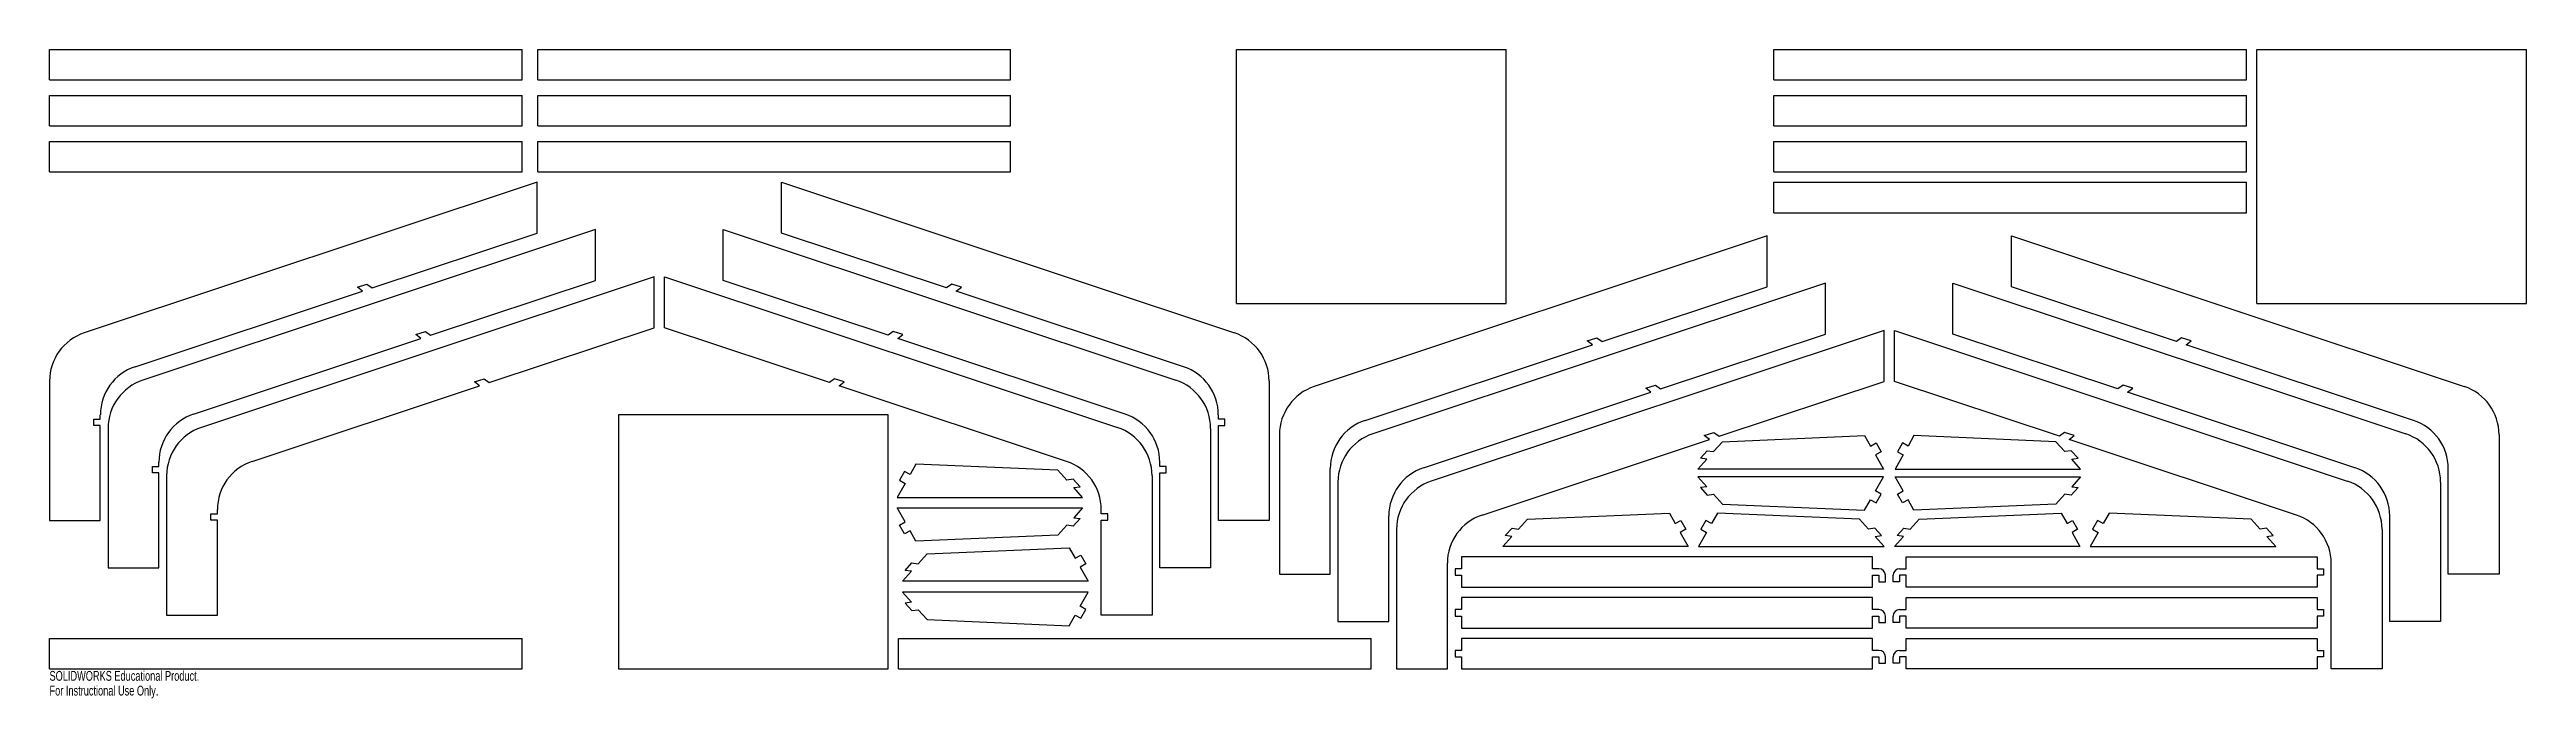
# Model space of a CAD drawing. Header units: inches. Extents: x 2.6 to 50.6, y 0.9 to 13.5.
import ezdxf

# ---------------------------------------------------------------- set-up
doc = ezdxf.new("R2010")
doc.units = ezdxf.units.IN
doc.header["$MEASUREMENT"] = 0
doc.styles.add('SLDTEXTSTYLE0', font='TXT', dxfattribs={"width": 0.7})

msp = doc.modelspace()

# ---------------------------------------------------------------- linework, layer by layer
at = {"color": 7, "linetype": 'Continuous', "lineweight": 25}
for p, q in [((2.585, 12.931), (2.585, 13.521)), ((2.585, 13.521), (11.745, 13.521)), ((11.745, 12.931), (11.745, 13.521)), ((12.045, 12.931), (12.045, 13.521)), ((12.045, 13.521), (21.205, 13.521)), ((21.205, 12.931), (21.205, 13.521)), ((25.585, 8.6), (25.585, 13.521)), ((25.585, 13.521), (30.81, 13.521)), ((30.81, 8.6), (30.81, 13.521)), ((36.001, 12.931), (36.001, 13.521)), ((36.001, 13.521), (45.161, 13.521)), ((45.161, 12.931), (45.161, 13.521)), ((45.361, 8.6), (45.361, 13.521)), ((45.361, 13.521), (50.585, 13.521)), ((50.585, 8.6), (50.585, 13.521)), ((2.585, 12.931), (11.745, 12.931)), ((2.585, 12.04), (2.585, 12.631)), ((2.585, 12.631), (11.745, 12.631)), ((11.745, 12.04), (11.745, 12.631)), ((12.045, 12.931), (21.205, 12.931)), ((12.045, 12.04), (12.045, 12.631)), ((12.045, 12.631), (21.205, 12.631)), ((21.205, 12.04), (21.205, 12.631)), ((36.001, 12.931), (45.161, 12.931)), ((36.001, 12.04), (36.001, 12.631)), ((36.001, 12.631), (45.161, 12.631)), ((45.161, 12.04), (45.161, 12.631)), ((2.585, 12.04), (11.745, 12.04)), ((12.045, 12.04), (21.205, 12.04)), ((36.001, 12.04), (45.161, 12.04)), ((2.585, 11.149), (2.585, 11.74)), ((2.585, 11.74), (11.745, 11.74)), ((11.745, 11.149), (11.745, 11.74)), ((12.045, 11.74), (21.205, 11.74)), ((12.045, 11.149), (12.045, 11.74)), ((21.205, 11.149), (21.205, 11.74)), ((36.001, 11.149), (36.001, 11.74)), ((36.001, 11.74), (45.161, 11.74)), ((45.161, 11.149), (45.161, 11.74)), ((2.585, 11.149), (11.745, 11.149)), ((12.045, 11.149), (21.205, 11.149)), ((36.001, 11.149), (45.161, 11.149)), ((12.034, 10.949), (3.259, 8.032)), ((12.034, 9.965), (12.034, 10.949)), ((16.771, 9.965), (16.771, 10.949)), ((16.771, 10.949), (25.546, 8.032)), ((36.001, 10.359), (36.001, 10.949)), ((36.001, 10.949), (45.161, 10.949)), ((45.161, 10.359), (45.161, 10.949)), ((36.001, 10.359), (45.161, 10.359)), ((13.168, 10.033), (4.393, 7.115)), ((8.836, 8.902), (12.034, 9.965)), ((13.168, 9.048), (13.168, 10.033)), ((15.637, 9.048), (15.637, 10.033)), ((15.637, 10.033), (24.412, 7.115)), ((19.969, 8.902), (16.771, 9.965)), ((35.869, 9.909), (27.094, 6.992)), ((35.869, 8.925), (35.869, 9.909)), ((40.606, 8.925), (40.606, 9.909)), ((40.606, 9.909), (49.381, 6.992)), ((4.243, 7.375), (8.649, 8.84)), ((14.302, 9.116), (5.527, 6.198)), ((8.55, 8.916), (8.737, 8.978)), ((8.649, 8.84), (8.55, 8.916)), ((8.737, 8.978), (8.836, 8.902)), ((9.97, 7.985), (13.168, 9.048)), ((14.302, 8.132), (14.302, 9.116)), ((14.502, 8.132), (14.502, 9.116)), ((14.502, 9.116), (23.278, 6.198)), ((18.835, 7.985), (15.637, 9.048)), ((20.068, 8.978), (19.969, 8.902)), ((20.255, 8.916), (20.068, 8.978)), ((20.156, 8.84), (20.255, 8.916)), ((24.562, 7.375), (20.156, 8.84)), ((37.003, 8.992), (28.228, 6.075)), ((32.671, 7.862), (35.869, 8.925)), ((37.003, 8.008), (37.003, 8.992)), ((39.471, 8.008), (39.471, 8.992)), ((39.471, 8.992), (48.246, 6.075)), ((43.804, 7.862), (40.606, 8.925)), ((25.585, 8.6), (30.81, 8.6)), ((45.361, 8.6), (50.585, 8.6)), ((5.377, 6.458), (9.783, 7.923)), ((9.684, 7.999), (9.871, 8.061)), ((9.783, 7.923), (9.684, 7.999)), ((9.871, 8.061), (9.97, 7.985)), ((11.104, 7.068), (14.302, 8.132)), ((17.7, 7.068), (14.502, 8.132)), ((18.934, 8.061), (18.835, 7.985)), ((19.121, 7.999), (18.934, 8.061)), ((19.021, 7.923), (19.121, 7.999)), ((23.428, 6.458), (19.021, 7.923)), ((28.078, 6.335), (32.484, 7.8)), ((38.137, 8.075), (29.362, 5.158)), ((32.385, 7.875), (32.571, 7.938)), ((32.484, 7.8), (32.385, 7.875)), ((32.571, 7.938), (32.671, 7.862)), ((33.805, 6.945), (37.003, 8.008)), ((38.137, 7.091), (38.137, 8.075)), ((38.337, 7.091), (38.337, 8.075)), ((38.337, 8.075), (47.112, 5.158)), ((42.669, 6.945), (39.471, 8.008)), ((43.903, 7.938), (43.804, 7.862)), ((44.09, 7.875), (43.903, 7.938)), ((43.99, 7.8), (44.09, 7.875)), ((48.396, 6.335), (43.99, 7.8)), ((2.585, 7.098), (2.585, 4.395)), ((6.512, 5.541), (10.918, 7.006)), ((10.818, 7.082), (11.005, 7.144)), ((10.918, 7.006), (10.818, 7.082)), ((11.005, 7.144), (11.104, 7.068)), ((17.8, 7.144), (17.7, 7.068)), ((17.987, 7.082), (17.8, 7.144)), ((17.887, 7.006), (17.987, 7.082)), ((22.293, 5.541), (17.887, 7.006)), ((26.22, 7.098), (26.22, 4.395)), ((29.212, 5.418), (33.618, 6.883)), ((33.519, 6.959), (33.706, 7.021)), ((33.618, 6.883), (33.519, 6.959)), ((33.706, 7.021), (33.805, 6.945)), ((34.939, 6.028), (38.137, 7.091)), ((41.535, 6.028), (38.337, 7.091)), ((42.769, 7.021), (42.669, 6.945)), ((42.955, 6.959), (42.769, 7.021)), ((42.856, 6.883), (42.955, 6.959)), ((47.262, 5.418), (42.856, 6.883)), ((3.444, 6.359), (3.569, 6.359)), ((3.444, 6.234), (3.444, 6.359)), ((3.569, 6.359), (3.569, 6.441)), ((18.835, 6.442), (13.61, 6.442)), ((13.61, 6.442), (13.61, 1.521)), ((18.835, 1.521), (18.835, 6.442)), ((25.236, 6.359), (25.236, 6.441)), ((25.361, 6.359), (25.236, 6.359)), ((25.361, 6.234), (25.361, 6.359)), ((3.569, 6.234), (3.444, 6.234)), ((3.569, 4.395), (3.569, 6.234)), ((3.719, 6.181), (3.719, 3.478)), ((25.086, 6.181), (25.086, 3.478)), ((25.236, 4.395), (25.236, 6.234)), ((25.236, 6.234), (25.361, 6.234)), ((26.42, 6.058), (26.42, 3.355)), ((30.346, 4.501), (34.752, 5.966)), ((34.653, 6.042), (34.84, 6.104)), ((34.752, 5.966), (34.653, 6.042)), ((34.834, 5.73), (35.008, 5.922)), ((34.84, 6.104), (34.939, 6.028)), ((35.008, 5.922), (37.758, 6.04)), ((37.758, 6.04), (37.873, 5.836)), ((37.873, 5.836), (37.982, 5.898)), ((37.982, 5.898), (38.079, 5.727)), ((38.492, 5.898), (38.395, 5.727)), ((38.601, 5.836), (38.492, 5.898)), ((38.716, 6.04), (38.601, 5.836)), ((41.467, 5.922), (38.716, 6.04)), ((41.64, 5.73), (41.467, 5.922)), ((41.634, 6.104), (41.535, 6.028)), ((41.821, 6.042), (41.634, 6.104)), ((41.722, 5.966), (41.821, 6.042)), ((46.128, 4.501), (41.722, 5.966)), ((50.054, 6.058), (50.054, 3.355)), ((4.579, 5.442), (4.704, 5.442)), ((4.579, 5.317), (4.579, 5.442)), ((4.704, 5.317), (4.579, 5.317)), ((4.704, 5.442), (4.704, 5.524)), ((4.704, 3.478), (4.704, 5.317)), ((19.152, 5.347), (19.055, 5.175)), ((19.261, 5.285), (19.152, 5.347)), ((19.376, 5.489), (19.261, 5.285)), ((22.127, 5.371), (19.376, 5.489)), ((22.3, 5.179), (22.127, 5.371)), ((24.101, 5.442), (24.101, 5.524)), ((24.226, 5.442), (24.101, 5.442)), ((24.101, 3.478), (24.101, 5.317)), ((24.101, 5.317), (24.226, 5.317)), ((24.226, 5.317), (24.226, 5.442)), ((27.404, 3.355), (27.404, 5.401)), ((34.529, 5.393), (34.702, 5.584)), ((38.124, 5.393), (34.529, 5.393)), ((34.578, 5.602), (34.71, 5.748)), ((34.702, 5.584), (34.578, 5.602)), ((34.71, 5.748), (34.834, 5.73)), ((38.079, 5.727), (37.97, 5.665)), ((37.97, 5.665), (38.124, 5.393)), ((38.504, 5.665), (38.35, 5.393)), ((38.35, 5.393), (41.945, 5.393)), ((38.395, 5.727), (38.504, 5.665)), ((41.764, 5.748), (41.64, 5.73)), ((41.896, 5.602), (41.764, 5.748)), ((41.772, 5.584), (41.896, 5.602)), ((41.945, 5.393), (41.772, 5.584)), ((49.07, 3.355), (49.07, 5.401)), ((4.854, 5.264), (4.854, 2.561)), ((19.164, 5.114), (19.01, 4.842)), ((19.01, 4.842), (22.606, 4.842)), ((19.055, 5.175), (19.164, 5.114)), ((22.424, 5.196), (22.3, 5.179)), ((22.556, 5.051), (22.424, 5.196)), ((22.432, 5.033), (22.556, 5.051)), ((22.606, 4.842), (22.432, 5.033)), ((23.951, 5.264), (23.951, 2.561)), ((27.554, 5.141), (27.554, 2.438)), ((34.529, 5.243), (34.702, 5.051)), ((38.124, 5.243), (34.529, 5.243)), ((34.702, 5.051), (34.578, 5.034)), ((34.578, 5.034), (34.71, 4.888)), ((34.71, 4.888), (34.834, 4.905)), ((34.834, 4.905), (35.008, 4.713)), ((37.97, 4.97), (38.124, 5.243)), ((38.079, 4.909), (37.97, 4.97)), ((37.982, 4.738), (38.079, 4.909)), ((38.35, 5.243), (41.945, 5.243)), ((38.504, 4.97), (38.35, 5.243)), ((38.395, 4.909), (38.504, 4.97)), ((38.492, 4.738), (38.395, 4.909)), ((41.64, 4.905), (41.467, 4.713)), ((41.764, 4.888), (41.64, 4.905)), ((41.896, 5.034), (41.764, 4.888)), ((41.945, 5.243), (41.772, 5.051)), ((41.772, 5.051), (41.896, 5.034)), ((48.92, 5.141), (48.92, 2.438)), ((2.585, 4.395), (3.569, 4.395)), ((5.713, 4.4), (5.713, 4.525)), ((5.713, 4.525), (5.838, 4.525)), ((5.838, 4.4), (5.713, 4.4)), ((5.838, 4.525), (5.838, 4.607)), ((5.838, 2.561), (5.838, 4.4)), ((19.01, 4.642), (22.606, 4.642)), ((19.164, 4.369), (19.01, 4.642)), ((19.055, 4.308), (19.164, 4.369)), ((22.556, 4.433), (22.424, 4.287)), ((22.606, 4.642), (22.432, 4.45)), ((22.432, 4.45), (22.556, 4.433)), ((22.967, 4.525), (22.967, 4.607)), ((23.092, 4.525), (22.967, 4.525)), ((22.967, 2.561), (22.967, 4.4)), ((22.967, 4.4), (23.092, 4.4)), ((23.092, 4.4), (23.092, 4.525)), ((26.22, 4.395), (25.236, 4.395)), ((28.538, 2.438), (28.538, 4.484)), ((31.052, 4.23), (31.225, 4.422)), ((31.225, 4.422), (33.976, 4.54)), ((33.976, 4.54), (34.091, 4.336)), ((34.091, 4.336), (34.2, 4.398)), ((34.2, 4.398), (34.297, 4.227)), ((34.684, 4.398), (34.587, 4.227)), ((34.793, 4.336), (34.684, 4.398)), ((34.908, 4.54), (34.793, 4.336)), ((37.658, 4.422), (34.908, 4.54)), ((35.008, 4.713), (37.758, 4.595)), ((37.832, 4.23), (37.658, 4.422)), ((37.758, 4.595), (37.873, 4.799)), ((37.873, 4.799), (37.982, 4.738)), ((38.601, 4.799), (38.492, 4.738)), ((38.716, 4.595), (38.601, 4.799)), ((38.643, 4.23), (38.816, 4.422)), ((41.467, 4.713), (38.716, 4.595)), ((38.816, 4.422), (41.567, 4.54)), ((41.567, 4.54), (41.682, 4.336)), ((41.682, 4.336), (41.791, 4.398)), ((41.791, 4.398), (41.887, 4.227)), ((42.274, 4.398), (42.177, 4.227)), ((42.383, 4.336), (42.274, 4.398)), ((42.498, 4.54), (42.383, 4.336)), ((45.249, 4.422), (42.498, 4.54)), ((45.422, 4.23), (45.249, 4.422)), ((47.936, 2.438), (47.936, 4.484)), ((19.152, 4.136), (19.055, 4.308)), ((19.261, 4.198), (19.152, 4.136)), ((19.376, 3.994), (19.261, 4.198)), ((22.127, 4.112), (19.376, 3.994)), ((19.594, 3.748), (22.344, 3.866)), ((22.3, 4.304), (22.127, 4.112)), ((22.424, 4.287), (22.3, 4.304)), ((22.344, 3.866), (22.459, 3.663)), ((28.688, 4.224), (28.688, 1.521)), ((30.747, 3.893), (30.92, 4.084)), ((34.342, 3.893), (30.747, 3.893)), ((30.796, 4.102), (30.928, 4.248)), ((30.92, 4.084), (30.796, 4.102)), ((30.928, 4.248), (31.052, 4.23)), ((34.297, 4.227), (34.188, 4.165)), ((34.188, 4.165), (34.342, 3.893)), ((34.696, 4.165), (34.542, 3.893)), ((34.542, 3.893), (38.137, 3.893)), ((34.587, 4.227), (34.696, 4.165)), ((37.955, 4.248), (37.832, 4.23)), ((38.087, 4.102), (37.955, 4.248)), ((37.964, 4.084), (38.087, 4.102)), ((38.137, 3.893), (37.964, 4.084)), ((38.337, 3.893), (38.511, 4.084)), ((41.932, 3.893), (38.337, 3.893)), ((38.387, 4.102), (38.519, 4.248)), ((38.511, 4.084), (38.387, 4.102)), ((38.519, 4.248), (38.643, 4.23)), ((41.887, 4.227), (41.779, 4.165)), ((41.779, 4.165), (41.932, 3.893)), ((42.286, 4.165), (42.132, 3.893)), ((42.132, 3.893), (45.728, 3.893)), ((42.177, 4.227), (42.286, 4.165)), ((45.546, 4.248), (45.422, 4.23)), ((45.678, 4.102), (45.546, 4.248)), ((45.554, 4.084), (45.678, 4.102)), ((45.728, 3.893), (45.554, 4.084)), ((47.786, 4.224), (47.786, 1.521)), ((3.719, 3.478), (4.704, 3.478)), ((19.115, 3.219), (19.288, 3.411)), ((19.164, 3.428), (19.296, 3.574)), ((19.288, 3.411), (19.164, 3.428)), ((19.296, 3.574), (19.42, 3.557)), ((19.42, 3.557), (19.594, 3.748)), ((22.459, 3.663), (22.568, 3.724)), ((22.665, 3.553), (22.556, 3.491)), ((22.556, 3.491), (22.71, 3.219)), ((22.568, 3.724), (22.665, 3.553)), ((25.086, 3.478), (24.101, 3.478)), ((29.673, 1.521), (29.673, 3.567)), ((29.823, 3.46), (29.823, 3.335)), ((29.948, 3.46), (29.823, 3.46)), ((29.948, 3.693), (29.948, 3.46)), ((37.912, 3.693), (29.948, 3.693)), ((37.912, 3.46), (37.912, 3.693)), ((38.037, 3.46), (37.912, 3.46)), ((38.437, 3.46), (38.562, 3.46)), ((38.562, 3.46), (38.562, 3.693)), ((38.562, 3.693), (46.527, 3.693)), ((46.527, 3.693), (46.527, 3.46)), ((46.527, 3.46), (46.652, 3.46)), ((46.652, 3.46), (46.652, 3.335)), ((46.802, 1.521), (46.802, 3.567)), ((22.71, 3.219), (19.115, 3.219)), ((19.115, 3.006), (19.288, 2.814)), ((22.71, 3.006), (19.115, 3.006)), ((22.556, 2.733), (22.71, 3.006)), ((26.42, 3.355), (27.404, 3.355)), ((29.823, 3.335), (29.948, 3.335)), ((29.948, 3.335), (29.948, 3.102)), ((29.948, 3.102), (37.912, 3.102)), ((29.948, 2.902), (29.948, 2.669)), ((37.912, 2.902), (29.948, 2.902)), ((37.912, 3.335), (38.037, 3.335)), ((37.912, 3.102), (37.912, 3.335)), ((37.912, 2.669), (37.912, 2.902)), ((38.037, 3.335), (38.037, 3.21)), ((38.037, 3.21), (38.162, 3.21)), ((38.162, 3.21), (38.162, 3.335)), ((38.312, 3.21), (38.312, 3.335)), ((38.437, 3.21), (38.312, 3.21)), ((38.562, 3.335), (38.437, 3.335)), ((38.437, 3.335), (38.437, 3.21)), ((38.562, 3.102), (38.562, 3.335)), ((46.527, 3.102), (38.562, 3.102)), ((38.562, 2.669), (38.562, 2.902)), ((38.562, 2.902), (46.527, 2.902)), ((46.652, 3.335), (46.527, 3.335)), ((46.527, 3.335), (46.527, 3.102)), ((46.527, 2.902), (46.527, 2.669)), ((50.054, 3.355), (49.07, 3.355)), ((4.854, 2.561), (5.838, 2.561)), ((19.288, 2.814), (19.164, 2.797)), ((19.164, 2.797), (19.296, 2.651)), ((19.296, 2.651), (19.42, 2.668)), ((19.42, 2.668), (19.594, 2.476)), ((19.594, 2.476), (22.344, 2.358)), ((22.344, 2.358), (22.459, 2.562)), ((22.459, 2.562), (22.568, 2.501)), ((22.665, 2.672), (22.556, 2.733)), ((22.568, 2.501), (22.665, 2.672)), ((23.951, 2.561), (22.967, 2.561)), ((27.554, 2.438), (28.538, 2.438)), ((29.823, 2.669), (29.823, 2.544)), ((29.948, 2.669), (29.823, 2.669)), ((29.823, 2.544), (29.948, 2.544)), ((29.948, 2.544), (29.948, 2.312)), ((38.037, 2.669), (37.912, 2.669)), ((37.912, 2.544), (38.037, 2.544)), ((37.912, 2.312), (37.912, 2.544)), ((38.037, 2.544), (38.037, 2.419)), ((38.037, 2.419), (38.162, 2.419)), ((38.162, 2.419), (38.162, 2.544)), ((38.312, 2.419), (38.312, 2.544)), ((38.437, 2.419), (38.312, 2.419)), ((38.437, 2.669), (38.562, 2.669)), ((38.562, 2.544), (38.437, 2.544)), ((38.437, 2.544), (38.437, 2.419)), ((38.562, 2.312), (38.562, 2.544)), ((46.527, 2.669), (46.652, 2.669)), ((46.652, 2.544), (46.527, 2.544)), ((46.527, 2.544), (46.527, 2.312)), ((46.652, 2.669), (46.652, 2.544)), ((48.92, 2.438), (47.936, 2.438)), ((2.585, 1.521), (2.585, 2.112)), ((2.585, 2.112), (11.745, 2.112)), ((11.745, 1.521), (11.745, 2.112)), ((19.035, 1.521), (19.035, 2.112)), ((19.035, 2.112), (28.195, 2.112)), ((28.195, 1.521), (28.195, 2.112)), ((29.948, 2.312), (37.912, 2.312)), ((29.948, 2.112), (29.948, 1.879)), ((37.912, 2.112), (29.948, 2.112)), ((37.912, 1.879), (37.912, 2.112)), ((46.527, 2.312), (38.562, 2.312)), ((38.562, 1.879), (38.562, 2.112)), ((38.562, 2.112), (46.527, 2.112)), ((46.527, 2.112), (46.527, 1.879)), ((2.585, 1.521), (11.745, 1.521)), ((13.61, 1.521), (18.835, 1.521)), ((19.035, 1.521), (28.195, 1.521)), ((28.688, 1.521), (29.673, 1.521)), ((29.823, 1.879), (29.823, 1.754)), ((29.948, 1.879), (29.823, 1.879)), ((29.823, 1.754), (29.948, 1.754)), ((29.948, 1.754), (29.948, 1.521)), ((29.948, 1.521), (37.912, 1.521)), ((38.037, 1.879), (37.912, 1.879)), ((37.912, 1.754), (38.037, 1.754)), ((37.912, 1.521), (37.912, 1.754)), ((38.037, 1.754), (38.037, 1.629)), ((38.037, 1.629), (38.162, 1.629)), ((38.162, 1.629), (38.162, 1.754)), ((38.312, 1.629), (38.312, 1.754)), ((38.437, 1.629), (38.312, 1.629)), ((38.437, 1.879), (38.562, 1.879)), ((38.562, 1.754), (38.437, 1.754)), ((38.437, 1.754), (38.437, 1.629)), ((38.562, 1.521), (38.562, 1.754)), ((46.527, 1.521), (38.562, 1.521)), ((46.527, 1.879), (46.652, 1.879)), ((46.652, 1.754), (46.527, 1.754)), ((46.527, 1.754), (46.527, 1.521)), ((46.652, 1.879), (46.652, 1.754)), ((47.786, 1.521), (46.802, 1.521))]:
    msp.add_line(p, q, dxfattribs=at)
for centre, radius, start, end in [((3.569, 7.098), 0.984, 108.3907, 180), ((25.236, 7.098), 0.984, 0, 71.6093), ((4.554, 6.441), 0.984, 108.3907, 180), ((24.251, 6.441), 0.984, 0, 71.6093), ((4.704, 6.181), 0.984, 108.3907, 180), ((24.101, 6.181), 0.984, 0, 71.6093), ((27.404, 6.058), 0.984, 108.3907, 180), ((49.07, 6.058), 0.984, 0, 71.6093), ((5.688, 5.524), 0.984, 108.3907, 180), ((23.117, 5.524), 0.984, 0, 71.6093), ((28.388, 5.401), 0.984, 108.3907, 180), ((48.086, 5.401), 0.984, 360, 71.6093), ((5.838, 5.264), 0.984, 108.3907, 180), ((22.967, 5.264), 0.984, 0, 71.6093), ((28.538, 5.141), 0.984, 108.3907, 180), ((47.936, 5.141), 0.984, 0, 71.6093), ((6.822, 4.607), 0.984, 108.3907, 180), ((21.983, 4.607), 0.984, 0, 71.6093), ((29.523, 4.484), 0.984, 108.3907, 180), ((46.952, 4.484), 0.984, 0, 71.6093), ((29.673, 4.224), 0.984, 108.3907, 180), ((46.802, 4.224), 0.984, 0, 71.6093), ((30.657, 3.567), 0.984, 108.3907, 180), ((45.817, 3.567), 0.984, 0, 71.6093), ((38.037, 3.335), 0.125, 0, 90), ((38.437, 3.335), 0.125, 90, 180), ((38.037, 2.544), 0.125, 0, 90), ((38.437, 2.544), 0.125, 90, 180), ((38.037, 1.754), 0.125, 0, 90), ((38.437, 1.754), 0.125, 90, 180)]:
    msp.add_arc(centre, radius, start, end, dxfattribs=at)

# ---------------------------------------------------------------- texts
at = {"color": 7, "linetype": 'Continuous', "char_height": 0.1903, "attachment_point": 1, "style": 'SLDTEXTSTYLE0'}
for s, insert in [('SOLIDWORKS Educational Product.', (2.585, 1.481)), ('For Instructional Use Only.', (2.585, 1.195))]:
    msp.add_mtext(s, dxfattribs=dict(at, insert=insert))

doc.saveas('drawing.dxf')
